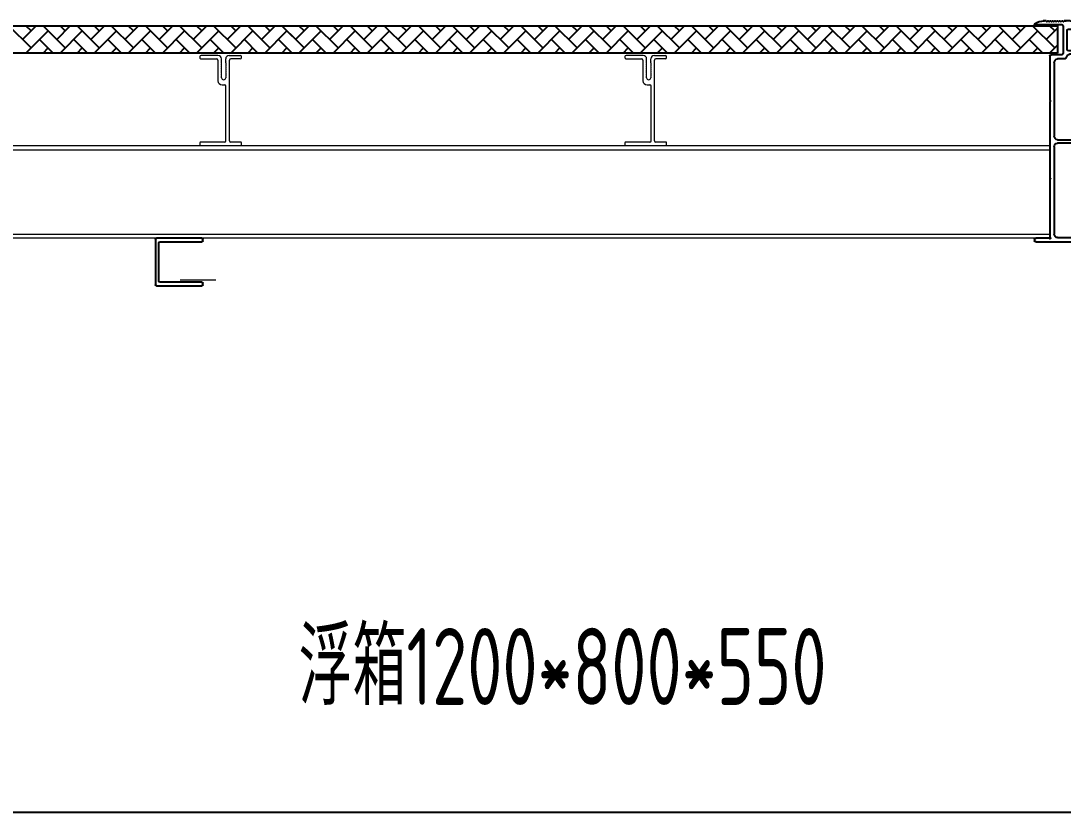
# Model space of a CAD drawing. Header units: millimetres. Extents: x -1714232 to -1367445, y 901519 to 1531173.
# Drawn here: x -1667901 to -1667023, y 920570 to 921236 of the extents above; entities that cross this region are included whole.
import ezdxf

# ---------------------------------------------------------------- set-up
doc = ezdxf.new("R2010")
doc.units = ezdxf.units.MM
doc.header["$LTSCALE"] = 1000
doc.layers.get('0').update_dxf_attribs({"linetype": 'CONTINUOUS'})
for name, color, linetype in [('_TCH_MASK', 7, 'CONTINUOUS'), ('PUB_DIM', 3, 'CONTINUOUS'), ('中实线', 1, 'CONTINUOUS'), ('图层5', 6, 'CONTINUOUS'), ('粗实线', 3, 'CONTINUOUS'), ('结构', 1, 'CONTINUOUS')]:
    doc.layers.add(name, color=color, linetype=linetype)
doc.styles.get("Standard").update_dxf_attribs({"font": 'tssdeng.shx', "width": 0.7, "bigfont": 'hztxt.shx'})

# ---------------------------------------------------------------- blocks, each defined once
blk = doc.blocks.new('A$C49B369EF')
at = {"color": 8}
for p, q in [((4.041640294133686, 203.0425471271446), (20.5074635368801, 203.0425471271446)), ((22.50746353686554, 123.9999363086099), (22.50746353686554, 190.9999363086099))]:
    blk.add_line(p, q, dxfattribs=at)
at = {"color": 3}
for p, q in [((17.00346353683562, 35.9999363086099), (2.007634242123459, 35.9999363086099)), ((19.00346353683562, 33.9999363086099), (19.00346353683562, 11.99993630849349)), ((22.00346353683562, 33.9999363086099), (22.00346353685018, 11.99993630849349)), ((57.00363423996896, 2.999936308478937), (31.00346353683562, 2.999936308464385)), ((58.00363423996896, 1.999936308478937), (58.00363423996896, 0.9999363084789366)), ((47.41870617600216, -6.36914919596e-05), (31.00346353683562, -6.36915065115e-05)), ((57.00363423996896, -6.36914919596e-05), (48.58439160093258, -6.36914919596e-05))]:
    blk.add_line(p, q, dxfattribs=at)
at = {"color": 8, "ltscale": 0.5}
blk.add_arc((20.5074635368801, 201.0425471271446), 2, 0, 90, dxfattribs=at)
at = {"color": 3}
for centre, radius, start, end in [((2.007634242123459, 37.9999363086099), 2, 180, 270), ((17.00346353683562, 33.9999363086099), 2, 0, 90), ((31.00346353683562, 11.99993630849349), 12, 180, 270), ((31.00346353683562, 11.99993630849349), 9, 180, 270), ((57.00363423996896, 1.999936308478937), 1, 0, 90), ((57.00363423996896, 0.9999363084789366), 1, 270, 0)]:
    blk.add_arc(centre, radius, start, end, dxfattribs=at)
at = {"color": 3, "ltscale": 0.5}
blk.add_arc((24.00346353683562, 33.9999363086099), 2, 90, 180, dxfattribs=at)
at = {"layer": '中实线', "color": 8, "linetype": 'ByBlock', "ltscale": 0.5}
for p, q in [((36.00763423996978, 217.9999363084935), (20.00763423996978, 217.9999363084935)), ((20.00763423996978, 217.9999363084935), (20.00763423996978, 217.9999363084935)), ((39.00763423995522, 199.0028401345044), (39.00763423996978, 214.9999363084935)), ((4.041640294133686, 203.0425471271446), (4.041640294133686, 203.0425471271446)), ((22.5074635368801, 199.0158468110603), (22.5074635368801, 201.0425471271446)), ((24.50538249817328, 197.0158478937374), (37.0055532012484, 197.0028412171814)), ((25.50746353686554, 193.9999363086099), (70.60865475439641, 193.9999363086099)), ((75.50763423996978, 189.9999363086099), (80.50763423996978, 189.9999363086099)), ((83.50763423996978, 186.9999363086099), (83.50763423996978, 124.9999363086099)), ((22.50746353686554, 107.4991862687893), (22.50746353686554, 116.9999363086099)), ((80.50763423996978, 121.9999363086099), (24.50746353686554, 121.9999363086099)), ((24.50746353686554, 118.9999363086099), (80.50763423996978, 118.9999363086099)), ((83.50763423996978, 115.9999363086099), (83.50763423996978, 42.4999363086099)), ((3.507634242123459, 75.9999363086099), (3.507634242123459, 101.4991862687893)), ((6.507634242123459, 104.4991862687893), (19.50746353686554, 104.4991862687893)), ((19.50346353685018, 72.9999363086099), (6.507634242123459, 72.9999363086099)), ((22.50346353685018, 42.4999363086099), (22.50346353685018, 69.9999363086099)), ((80.50763423996978, 39.4999363086099), (25.50346353685018, 39.4999363086099))]:
    blk.add_line(p, q, dxfattribs=at)
for centre, radius, start, end in [((19.95658489779453, 202.0544280034956), 15.94559002169862, 89.81656891671368, 176.4472087725914), ((36.00763423996978, 214.9999363084935), 3, 0, 90), ((24.5074635368801, 199.0158468110603), 2, 180, 269.9403826222067), ((25.50746353686554, 190.9999363086099), 3, 90, 180), ((37.00763423995522, 199.0028401345044), 2, 269.9403826222067, 0), ((70.60865475439641, 191.9999363086099), 2, 11.53695903260269, 90), ((75.50763423996978, 192.9999363086099), 3, 191.5369590326027, 270), ((80.50763423996978, 186.9999363086099), 3, 0, 90), ((24.50746353686554, 123.9999363086099), 2, 180, 270), ((80.50763423996978, 124.9999363086099), 3, 270, 0), ((24.50746353686554, 116.9999363086099), 2, 90, 180), ((80.50763423996978, 115.9999363086099), 3, 0, 90), ((19.50746353686554, 107.4991862687893), 3, 270, 0), ((6.507634242123459, 101.4991862687893), 3, 90, 180), ((6.507634242123459, 75.9999363086099), 3, 180, 270), ((19.50346353685018, 69.9999363086099), 3, 0, 90), ((25.50346353685018, 42.4999363086099), 3, 180, 270), ((80.50763423996978, 42.4999363086099), 3, 270, 0)]:
    blk.add_arc(centre, radius, start, end, dxfattribs=at)
at = {"layer": '粗实线', "linetype": 'ByBlock', "ltscale": 0.5}
for p, q in [((20.00763423996978, 221.9999363084935), (24.72987251426093, 221.9999363084935)), ((24.72987251426093, 221.9999363085371), (22.36352504217939, 221.9999363085517)), ((39.89555794575426, 221.9999363084935), (45.00763423996978, 221.9999363084935)), ((50.50763423996978, 219.4999363084935), (50.50763423996978, 215.1999363085197)), ((64.50763423996978, 215.1999363084906), (64.50763423996978, 219.4999363084789)), ((70.00763423996978, 221.9999363084789), (75.11971053418529, 221.9999363084935)), ((90.28539596567862, 221.9999363085371), (92.65174343776016, 221.9999363085517)), ((100.0076342399698, 219.4999363084935), (100.0076342399698, 219.1999363115174)), ((42.50763423996978, 213.9999363084935), (42.50763423996978, 197.9999363086099)), ((43.50763423996978, 214.9999363084935), (50.30763423989993, 214.9999363084935)), ((71.50763423996978, 214.9999363084935), (64.70763424003962, 214.9999363084935)), ((72.50763423996978, 197.9999363086099), (72.50763423996978, 213.9999363084935)), ((76.00763423996978, 217.9999363115203), (76.00763423996978, 194.4999363086099)), ((99.80763424001634, 218.9999363115203), (77.00763423996978, 218.9999363115203)), ((0.0076342399697751, 200.4110826123942), (0.0076342399697751, 201.9999363084935)), ((9.128622618911322, 199.1779884843709), (7.7915192800574, 191.8203840585629)), ((17.00746355828596, 199.999186269255), (10.11250765685691, 199.999186269255)), ((19.00746353686554, 155.0827790210897), (19.00746353686554, 197.9991862849274)), ((43.50763423996978, 196.9999363086099), (56.92479152750457, 196.9999363086099)), ((57.06621288374299, 196.9413576648512), (57.36621288378956, 196.6413576648483)), ((57.64905559626641, 196.6413576648483), (57.94905559619656, 196.9413576648512)), ((58.09047695243498, 196.9999363086099), (71.50763423996978, 196.9999363086099)), ((77.00763423996978, 193.4999363086099), (86.00763423996978, 193.4999363086099)), ((87.00763423996978, 192.4999363086099), (87.00763423996978, 155.0827790210897)), ((19.00746353686554, 110.9991862687893), (19.00746353686554, 153.9170935961447)), ((19.36604218062712, 154.6413576648483), (19.06604218063876, 154.9413576648512)), ((19.06604218063876, 154.0585149523831), (19.36604218062712, 154.3585149523715)), ((86.94905559625477, 154.9413576648512), (86.6490555962082, 154.6413576648483)), ((86.6490555962082, 154.3585149523715), (86.94905559625477, 154.0585149523686)), ((87.00763423996978, 153.9170935961447), (87.00763423996978, 153.9170935961447)), ((87.00763423996978, 153.9170935961447), (87.00763423996978, 89.83240400117938)), ((7.7915192800574, 117.1779884794814), (9.128622618911322, 109.8203840536735)), ((0.0076342421234585, 89.83240400117938), (0.0076342421234585, 108.5872899264359)), ((10.11250765685691, 108.9991862687893), (17.00746353686554, 108.9991862687893)), ((0.0076342421234585, 74.41036614053883), (0.0076342421234585, 88.66671857621986)), ((0.3662128858850338, 89.39098264493805), (0.0662128858966753, 89.69098264494096)), ((0.0662128858966753, 88.80813993245829), (0.3662128858850338, 89.1081399324612)), ((86.94905559625477, 89.69098264494096), (86.6490555962082, 89.39098264493805)), ((86.6490555962082, 89.1081399324612), (86.94905559625477, 88.80813993245829)), ((87.00763423996978, 88.66671857621986), (87.00763423996978, 39.4999363086099)), ((0.0076342421234585, 63.9999363086099), (0.0076342421234585, 74.41036614053883)), ((3.807634242111817, 61.4999363086099), (2.507634242123459, 61.4999363086099)), ((4.007634242123459, 68.4999363086099), (4.007634242123459, 61.69993630860699)), ((18.00346353685018, 69.4999363086099), (5.007634242123459, 69.4999363086099)), ((19.00346353683562, 55.08277902110422), (19.00346353685018, 68.4999363086099)), ((19.00346353685018, 40.4999363086099), (19.00346353683562, 53.91709359611559)), ((19.36204218061175, 54.64135766484833), (19.06204218062339, 54.94135766485124)), ((19.06204218062339, 54.05851495236857), (19.36204218061175, 54.35851495237148)), ((2.507634242123459, 47.4999363086099), (3.807634242111817, 47.4999363086099)), ((4.007634242123459, 47.29993630861281), (4.007634242123459, 40.4999363086099)), ((0.0076342421234585, 37.9999363086099), (0.0076342421234585, 41.9999363086099)), ((99.00763423996978, 35.9999363086099), (24.00346353683562, 35.9999363086099)), ((87.50763423996978, 38.9999363086099), (99.00763423996978, 38.9999363086099)), ((100.0076342399698, 37.9999363086099), (100.0076342399698, 36.9999363086099))]:
    blk.add_line(p, q, dxfattribs=at)
at = {"layer": '粗实线', "color": 3, "linetype": 'ByBlock', "ltscale": 0.5}
for p, q in [((5.007634242123459, 39.4999363086099), (18.00346353685018, 39.4999363086099)), ((47.86012753217074, 0.3585149522550637), (47.56012753224059, 0.0585149522521533)), ((48.44297024469415, 0.0585149522521533), (48.14297024464759, 0.3585149522550637))]:
    blk.add_line(p, q, dxfattribs=at)
at = {"layer": '粗实线', "linetype": 'ByBlock', "ltscale": 0.5}
for centre, radius, start, end in [((20.00763423996978, 201.9999363084935), 20, 90, 180), ((45.33075312049186, 215.410797845645), 6.597056274850115, 38.3046627747095, 92.80742766467675), ((69.68451535944769, 215.4107978456304), 6.597056274851218, 87.19257233532325, 141.6953372252905), ((92.07968883945432, 208.2449219467526), 13.76690475584647, 54.83942877317337, 92.38149055875793), ((43.50763423996978, 213.9999363084935), 1, 90, 180), ((50.30763423994358, 215.1999363085197), 0.2000000000261934, 269.9999999883273, 0.2741084998425944), ((64.70763423999597, 215.1999363085197), 0.2000000000261934, 180.0000000083376, 270.0000000125065), ((71.50763423996978, 213.9999363084935), 1, 0, 90), ((77.00763423996978, 217.9999363115203), 1, 90, 180), ((99.80763423998724, 219.1999363114883), 0.1999999999825377, 270.0000000083376, 8.3376333e-09), ((9.85202939499868, 200.3611448243173), 9.844521814241014, 179.7093574657172, 251.9861042656578), ((10.11250765685691, 198.9991862692405), 1.000000000014552, 90, 169.6999999991812), ((17.00746355253796, 197.999186284942), 1.999999984327587, 359.9999999991662, 89.99999983491486), ((43.50763423996978, 197.9999363086099), 1, 180, 270), ((56.92479152750457, 196.7999363086128), 0.1999999999970896, 45, 90), ((57.50763424002798, 196.7827790210868), 0.2000000000015772, 225, 315), ((58.09047695243498, 196.7999363086128), 0.2000000000015772, 90, 135), ((71.50763423996978, 197.9999363086099), 1, 270, 0), ((77.00763423996978, 194.4999363086099), 1, 180, 270), ((86.00763423996978, 192.4999363086099), 1, 0, 90), ((6.807634242111817, 191.9991862736933), 1.000000000014363, 270, 349.6999999991812), ((19.20746353687719, 155.0827790211042), 0.200000000011867, 180.0000000041688, 225.0000000029478), ((19.20746353687719, 153.9170935961301), 0.2000000000116415, 134.9999999970522, 179.9999999958312), ((19.22462082438869, 154.4999363086099), 0.2000000000015772, 315, 45), ((86.79047695244662, 154.4999363086099), 0.2000000000015772, 135, 225), ((86.80763423998724, 155.0827790210315), 0.1999999999825377, 315.0000000176868, 1.66752665e-08), ((86.80763424001634, 153.9170935961884), 0.1999999999604182, 359.9999999874935, 44.99999998820881), ((10.08124162832974, 108.5355075754051), 10.07374047627335, 110.0422112819825, 179.7054794852076), ((6.784276295962627, 116.9855779673962), 1.025456110312392, 10.8147438023774, 98.71800721859617), ((10.11250765685691, 109.9991862688039), 1.000000000014363, 190.3000000008188, 270), ((17.00746353686554, 110.9991862687893), 2, 270, 0), ((0.2076342421351001, 89.83240400119394), 0.200000000011867, 180.0000000041688, 225.0000000029478), ((0.2076342421351001, 88.66671857620531), 0.2000000000116415, 134.9999999970522, 179.9999999958312), ((0.224791529646609, 89.24956128869962), 0.2000000000015772, 315, 45), ((86.79047695244662, 89.24956128869962), 0.2000000000015772, 135, 225), ((86.80763423998724, 89.83240400112118), 0.1999999999825377, 315.0000000176868, 1.66752665e-08), ((86.80763423998724, 88.66671857627807), 0.1999999999809977, 359.9999999833248, 44.99999998231322), ((2.507634242123459, 63.9999363086099), 2.5, 180, 270), ((3.807634242126369, 61.69993630860699), 0.1999999999970896, 269.9999999958312, 0), ((5.007634242123459, 68.4999363086099), 1, 90, 180), ((18.00346353685018, 68.4999363086099), 1, 0, 90), ((19.20346353686182, 55.08277902110422), 0.200000000011867, 180.0000000041688, 225.0000000029478), ((19.20346353686182, 53.91709359611559), 0.2000000000116415, 134.9999999970522, 179.9999999958312), ((19.22062082437333, 54.4999363086099), 0.2000000000015772, 315, 45), ((6.596772704971954, 42.32305518913199), 6.597056274850115, 128.3046627747095, 182.8074276646767), ((3.807634242126369, 47.29993630861281), 0.1999999999970896, 0, 90.00000000416884), ((5.007634242123459, 40.4999363086099), 1, 180, 270), ((18.00346353685018, 40.4999363086099), 1, 270, 0), ((87.00763423996978, 38.9999363086099), 0.5, 90, 0), ((99.00763423996978, 37.9999363086099), 1, 0, 90), ((99.00763423996978, 36.9999363086099), 1, 270, 0)]:
    blk.add_arc(centre, radius, start, end, dxfattribs=at)
at = {"layer": '粗实线', "color": 3, "linetype": 'ByBlock', "ltscale": 0.5}
for centre, radius, start, end in [((47.41870617600216, 0.1999363084905781), 0.2000000000015772, 270, 315), ((48.00154888840916, 0.2170935960166389), 0.2000000000015772, 45, 135), ((48.58439160093258, 0.1999363084905781), 0.1999999999970896, 225, 270)]:
    blk.add_arc(centre, radius, start, end, dxfattribs=at)
at = {"layer": '结构', "color": 3, "linetype": 'ByBlock', "ltscale": 0.5}
for p, q in [((24.8712938670069, 221.9413576683146), (25.17129387380555, 221.4783576759655)), ((25.45413658302277, 221.4783576759655), (25.75413659401238, 221.9413576692459)), ((25.89555794605985, 221.9999363085371), (26.7298725140281, 221.9999363085371)), ((26.8712938670069, 221.9413576683146), (27.17129387380555, 221.4783576759655)), ((27.45413658302277, 221.4783576759655), (27.75413659401238, 221.9413576692459)), ((27.89555794605985, 221.9999363085371), (28.7298725140281, 221.9999363085371)), ((28.8712938670069, 221.9413576683146), (29.17129387380555, 221.4783576759655)), ((29.45413658302277, 221.4783576759655), (29.75413659401238, 221.9413576692459)), ((29.89555794605985, 221.9999363085371), (30.7298725140281, 221.9999363085371)), ((30.8712938670069, 221.9413576683146), (31.17129387380555, 221.4783576759655)), ((31.45413658302277, 221.4783576759655), (31.75413659401238, 221.9413576692459)), ((31.89555794605985, 221.9999363085371), (32.7298725140281, 221.9999363085371)), ((32.8712938670069, 221.9413576683146), (33.17129387380555, 221.4783576759655)), ((33.45413658302277, 221.4783576759655), (33.75413659401238, 221.9413576692459)), ((33.89555794605985, 221.9999363085371), (34.7298725140281, 221.9999363085371)), ((34.8712938670069, 221.9413576683146), (35.17129387380555, 221.4783576759655)), ((35.45413658302277, 221.4783576759655), (35.75413659401238, 221.9413576692459)), ((35.89555794605985, 221.9999363085371), (36.7298725140281, 221.9999363085371)), ((36.8712938670069, 221.9413576683146), (37.17129387380555, 221.4783576759655)), ((37.45413658302277, 221.4783576759655), (37.75413659401238, 221.9413576692459)), ((37.89555794605985, 221.9999363085371), (38.7298725140281, 221.9999363085371)), ((38.8712938670069, 221.9413576683146), (39.17129387380555, 221.4783576759655)), ((39.45413658302277, 221.4783576759655), (39.75413659401238, 221.9413576692459)), ((39.89555794605985, 221.9999363085371), (41.7201707335189, 221.9999363085371)), ((75.1197105338797, 221.9999363085371), (73.29509774642065, 221.9999363085371)), ((75.56113189691678, 221.4783576759655), (75.26113188592717, 221.9413576692459)), ((76.14397461293265, 221.9413576683146), (75.843974606134, 221.4783576759655)), ((77.1197105338797, 221.9999363085371), (76.28539596591145, 221.9999363085371)), ((77.56113189691678, 221.4783576759655), (77.26113188592717, 221.9413576692459)), ((78.14397461293265, 221.9413576683146), (77.843974606134, 221.4783576759655)), ((79.1197105338797, 221.9999363085371), (78.28539596591145, 221.9999363085371)), ((79.56113189691678, 221.4783576759655), (79.26113188592717, 221.9413576692459)), ((80.14397461293265, 221.9413576683146), (79.843974606134, 221.4783576759655)), ((81.1197105338797, 221.9999363085371), (80.28539596591145, 221.9999363085371)), ((81.56113189691678, 221.4783576759655), (81.26113188592717, 221.9413576692459)), ((82.14397461293265, 221.9413576683146), (81.843974606134, 221.4783576759655)), ((83.1197105338797, 221.9999363085371), (82.28539596591145, 221.9999363085371)), ((83.56113189691678, 221.4783576759655), (83.26113188592717, 221.9413576692459)), ((84.14397461293265, 221.9413576683146), (83.843974606134, 221.4783576759655)), ((85.1197105338797, 221.9999363085371), (84.28539596591145, 221.9999363085371)), ((85.56113189691678, 221.4783576759655), (85.26113188592717, 221.9413576692459)), ((86.14397461293265, 221.9413576683146), (85.843974606134, 221.4783576759655)), ((87.1197105338797, 221.9999363085371), (86.28539596591145, 221.9999363085371)), ((87.56113189691678, 221.4783576759655), (87.26113188592717, 221.9413576692459)), ((88.14397461293265, 221.9413576683146), (87.843974606134, 221.4783576759655)), ((89.1197105338797, 221.9999363085371), (88.28539596591145, 221.9999363085371)), ((89.56113189691678, 221.4783576759655), (89.26113188592717, 221.9413576692459)), ((90.14397461293265, 221.9413576683146), (89.843974606134, 221.4783576759655))]:
    blk.add_line(p, q, dxfattribs=at)
for centre, radius, start, end in [((24.72987251426093, 221.7999363084236), 0.2000000001135049, 45.00000144736908, 90.00000006670106), ((25.31271522841416, 221.6197790309961), 0.1999999979950745, 225.0000000848966, 314.9999999151034), ((25.89555794575426, 221.7999363086128), 0.199999999929549, 89.99999991328863, 134.9999981988951), ((26.72987251426093, 221.7999363084236), 0.2000000001135049, 45.00000144736908, 90.00000006670106), ((27.31271522841416, 221.6197790309961), 0.1999999979950745, 225.0000000848966, 314.9999999151034), ((27.89555794575426, 221.7999363086128), 0.199999999929549, 89.99999991328863, 134.9999981988951), ((28.72987251426093, 221.7999363084236), 0.2000000001135049, 45.00000144736908, 90.00000006670106), ((29.31271522841416, 221.6197790309961), 0.1999999979950745, 225.0000000848966, 314.9999999151034), ((29.89555794575426, 221.7999363086128), 0.199999999929549, 89.99999991328863, 134.9999981988951), ((30.72987251426093, 221.7999363084236), 0.2000000001135049, 45.00000144736908, 90.00000006670106), ((31.31271522841416, 221.6197790309961), 0.1999999979950745, 225.0000000848966, 314.9999999151034), ((31.89555794575426, 221.7999363086128), 0.199999999929549, 89.99999991328863, 134.9999981988951), ((32.72987251426093, 221.7999363084236), 0.2000000001135049, 45.00000144736908, 90.00000006670106), ((33.31271522841416, 221.6197790309961), 0.1999999979950745, 225.0000000848966, 314.9999999151034), ((33.89555794575426, 221.7999363086128), 0.199999999929549, 89.99999991328863, 134.9999981988951), ((34.72987251426093, 221.7999363084236), 0.2000000001135049, 45.00000144736908, 90.00000006670106), ((35.31271522841416, 221.6197790309961), 0.1999999979950745, 225.0000000848966, 314.9999999151034), ((35.89555794575426, 221.7999363086128), 0.199999999929549, 89.99999991328863, 134.9999981988951), ((36.72987251426093, 221.7999363084236), 0.2000000001135049, 45.00000144736908, 90.00000006670106), ((37.31271522841416, 221.6197790309961), 0.1999999979950745, 225.0000000848966, 314.9999999151034), ((37.89555794575426, 221.7999363086128), 0.199999999929549, 89.99999991328863, 134.9999981988951), ((38.72987251426093, 221.7999363084236), 0.2000000001135049, 45.00000144736908, 90.00000006670106), ((39.31271522841416, 221.6197790309961), 0.1999999979950745, 225.0000000848966, 314.9999999151034), ((39.89555794575426, 221.7999363086128), 0.199999999929549, 89.99999991328863, 134.9999981988951), ((75.11971053418529, 221.7999363086128), 0.199999999929549, 45.00000180110489, 90.00000008754515), ((75.70255325152539, 221.6197790309961), 0.1999999979950745, 225.0000000854862, 314.9999999145139), ((76.28539596567862, 221.7999363084236), 0.2000000001135049, 89.99999993329894, 134.9999985526309), ((77.11971053418529, 221.7999363086128), 0.199999999929549, 45.00000180110489, 90.00000008754515), ((77.70255325152539, 221.6197790309961), 0.1999999979950745, 225.0000000854862, 314.9999999145139), ((78.28539596567862, 221.7999363084236), 0.2000000001135049, 89.99999993329894, 134.9999985526309), ((79.11971053418529, 221.7999363086128), 0.199999999929549, 45.00000180110489, 90.00000008754515), ((79.70255325152539, 221.6197790309961), 0.1999999979950745, 225.0000000854862, 314.9999999145139), ((80.28539596567862, 221.7999363084236), 0.2000000001135049, 89.99999993329894, 134.9999985526309), ((81.11971053418529, 221.7999363086128), 0.199999999929549, 45.00000180110489, 90.00000008754515), ((81.70255325152539, 221.6197790309961), 0.1999999979950745, 225.0000000854862, 314.9999999145139), ((82.28539596567862, 221.7999363084236), 0.2000000001135049, 89.99999993329894, 134.9999985526309), ((83.11971053418529, 221.7999363086128), 0.199999999929549, 45.00000180110489, 90.00000008754515), ((83.70255325152539, 221.6197790309961), 0.1999999979950745, 225.0000000854862, 314.9999999145139), ((84.28539596567862, 221.7999363084236), 0.2000000001135049, 89.99999993329894, 134.9999985526309), ((85.11971053418529, 221.7999363086128), 0.199999999929549, 45.00000180110489, 90.00000008754515), ((85.70255325152539, 221.6197790309961), 0.1999999979950745, 225.0000000854862, 314.9999999145139), ((86.28539596567862, 221.7999363084236), 0.2000000001135049, 89.99999993329894, 134.9999985526309), ((87.11971053418529, 221.7999363086128), 0.199999999929549, 45.00000180110489, 90.00000008754515), ((87.70255325152539, 221.6197790309961), 0.1999999979950745, 225.0000000854862, 314.9999999145139), ((88.28539596567862, 221.7999363084236), 0.2000000001135049, 89.99999993329894, 134.9999985526309), ((89.11971053418529, 221.7999363086128), 0.199999999929549, 45.00000180110489, 90.00000008754515), ((89.70255325152539, 221.6197790309961), 0.1999999979950745, 225.0000000854862, 314.9999999145139), ((90.28539596567862, 221.7999363084236), 0.2000000001135049, 89.99999993329894, 134.9999985526309)]:
    blk.add_arc(centre, radius, start, end, dxfattribs=at)
blk = doc.blocks.new('A$C4B927DFE')
at = {"color": 0, "lineweight": 5}
for p, q in [((-53.8663289884571, 64.44367115624482), (-53.8663289884571, 65.89375880971782)), ((-40.61632898985408, 66.89367115456844), (-40.61632898985408, 67.89367115549976)), ((-56.94495886238292, 44.06524403073126), (-54.61632898938842, 44.06524403073126))]:
    blk.add_line(p, q, dxfattribs=at)
at = {"color": 0, "lineweight": 0, "ltscale": 0.5}
blk.add_arc((-56.60941695002839, 48.12204441621725), 4.07065323290344, 190.1527575229837, 265.2717727548824, dxfattribs=at)
at = {"layer": '结构', "color": 0, "linetype": 'ByBlock', "lineweight": 0, "ltscale": 0.5}
for p, q in [((-75.61632898892277, 67.89367115549976), (-75.61632898892277, 66.89367115456844)), ((-60.36632898892276, 68.89367115456844), (-74.61632898892275, 68.89367115549976)), ((-74.61632898892275, 65.89367115549976), (-61.61632898938842, 65.89367115549976)), ((-60.61632898938842, 64.89367115549976), (-60.61632898938842, 47.40449744768556)), ((-57.76632899022661, 64.19367115624482), (-57.36632899031974, 64.44367115624482)), ((-57.36632899031974, 63.94367115624482), (-57.76632899022661, 64.19367115624482)), ((-57.76632898929529, 62.39367115549975), (-57.36632899031974, 62.64367115456843)), ((-57.36632899031974, 62.14367115549975), (-57.76632898929529, 62.39367115549975)), ((-57.36632899031974, 64.44367115624482), (-57.36632899031974, 65.89375880971782)), ((-57.36632899031974, 62.64367115456843), (-57.36632899031974, 63.94367115624482)), ((-57.36632898938842, 60.8436711547547), (-57.36632899031974, 62.14367115549975)), ((-53.46632898855022, 64.19367115624482), (-53.8663289884571, 64.44367115624482)), ((-53.8663289884571, 63.94367115624482), (-53.46632898855022, 64.19367115624482)), ((-53.8663289884571, 62.64367115456843), (-53.8663289884571, 63.94367115624482)), ((-53.46632898948155, 62.39367115549975), (-53.8663289884571, 62.64367115456843)), ((-53.8663289884571, 62.14367115549975), (-53.46632898948155, 62.39367115549975)), ((-53.86632898938842, 62.24367115512723), (-53.86632898938842, 61.94367115531349)), ((-53.86632898938842, 61.94367115531349), (-53.46632898948155, 61.6936711553135)), ((-53.46632898948155, 61.6936711553135), (-53.86632898938842, 61.44367115531349)), ((-50.86632898985408, 68.89367115456844), (-41.61632898985408, 68.89367115549976)), ((-50.61632898938842, -3.106328844500239), (-50.61632898938842, 64.89367115549976)), ((-41.61632898985408, 65.89367115549976), (-49.61632898938842, 65.89367115549976)), ((-57.76632898929529, 60.5936711547547), (-57.36632898938842, 60.8436711547547)), ((-57.36632898938842, 60.3436711547547), (-57.76632898929529, 60.5936711547547)), ((-57.76632898929529, 58.79367115494097), (-57.36632898938842, 59.04367115494096)), ((-57.36632898938842, 58.54367115494096), (-57.76632898929529, 58.79367115494097)), ((-57.76632898929529, 56.99367115512723), (-57.36632898938842, 57.24367115512723)), ((-57.36632898938842, 56.74367115512723), (-57.76632898929529, 56.99367115512723)), ((-57.76632898929529, 55.19367115531349), (-57.36632898938842, 55.4436711553135)), ((-57.36632898938842, 54.9436711553135), (-57.76632898929529, 55.19367115531349)), ((-57.76632898929529, 53.39367115549975), (-57.36632898938842, 53.64367115549975)), ((-57.36632898938842, 53.14367115549975), (-57.76632898929529, 53.39367115549975)), ((-57.36632898938842, 59.04367115494096), (-57.36632898938842, 60.3436711547547)), ((-57.36632898938842, 57.24367115512723), (-57.36632898938842, 58.54367115494096)), ((-57.36632898938842, 55.4436711553135), (-57.36632898938842, 56.74367115512723)), ((-57.36632898938842, 53.64367115549975), (-57.36632898938842, 54.9436711553135)), ((-57.36632898938842, 51.84367115568602), (-57.36632898938842, 53.14367115549975)), ((-57.36632898938842, 53.14367115549975), (-57.36632898938842, 53.14367115549975)), ((-53.86632898938842, 61.44367115531349), (-53.86632898938842, 60.14367115549975)), ((-53.86632898938842, 60.14367115549975), (-53.46632898948155, 59.89367115549975)), ((-53.46632898948155, 59.89367115549975), (-53.86632898938842, 59.64367115549975)), ((-53.86632898938842, 59.64367115549975), (-53.86632898938842, 58.3436711547547)), ((-53.86632898938842, 58.3436711547547), (-53.46722109732218, 58.09422872267896)), ((-53.46722109732218, 58.09422872267896), (-53.86632898938842, 57.8436711547547)), ((-53.86632898938842, 57.8436711547547), (-53.86632898938842, 56.54367115494096)), ((-53.86632898938842, 56.54367115494096), (-53.46632898948155, 56.29367115494097)), ((-53.46632898948155, 56.29367115494097), (-53.86632898938842, 56.04367115494096)), ((-53.86632898938842, 56.04367115494096), (-53.86632898938842, 54.74367115512723)), ((-53.86632898938842, 54.74367115512723), (-53.46632898948155, 54.49367115512723)), ((-53.46632898948155, 54.49367115512723), (-53.86632898938842, 54.24367115512723)), ((-53.86632898938842, 54.24367115512723), (-53.86632898938842, 52.9436711553135)), ((-53.86632898938842, 52.9436711553135), (-53.46632898948155, 52.69367115531349)), ((-53.46632898948155, 52.69367115531349), (-53.86632898938842, 52.4436711553135)), ((-57.76632898929529, 51.59367115568603), (-57.36632898938842, 51.84367115568602)), ((-57.36632898938842, 51.34367115568602), (-57.76632898929529, 51.59367115568603)), ((-57.36632898938842, 50.09367115568602), (-57.36632898938842, 51.34367115568602)), ((-53.86632898938842, 52.4436711553135), (-53.86632898938842, 51.14367115549975)), ((-53.86632898938842, 51.14367115549975), (-53.46632898948155, 50.89367115549975)), ((-53.46632898948155, 50.89367115549975), (-53.86632898938842, 50.64367115549975)), ((-53.86632898938842, 50.64367115549975), (-53.86632898938842, 50.09367115568602)), ((-53.61632898938842, -3.106328844500239), (-53.61632898938842, 43.06524403073126)), ((-75.61632898892277, -4.606328844500238), (-75.61632898892277, -6.606328844500237)), ((-54.61632898938842, -4.106328844500239), (-75.11632898892277, -4.106328844500239)), ((-75.11632898892277, -7.106328844500237), (-41.11632898938842, -7.106328844500237)), ((-41.11632898938842, -4.106328844500239), (-49.61632898938842, -4.106328844485688)), ((-40.61632898938841, -6.606328844500237), (-40.61632898938841, -4.606328844500238))]:
    blk.add_line(p, q, dxfattribs=at)
for centre, radius, start, end in [((-74.61632898892275, 67.89367115549976), 1, 90, 180), ((-74.61632898938842, 66.8936711550341), 0.9999999995343388, 180.0000000266804, 270.0000000266804), ((-61.61632898938842, 64.89367115549976), 1, 0, 90), ((-60.3662413363345, 65.89375880974693), 2.999912346087512, 359.9999999991662, 90.00167409003798), ((-50.86641664232592, 65.89375880974693), 2.999912346087512, 89.99832591663213, 180.0000000008337), ((-49.61632898938842, 64.89367115549976), 1, 90, 180), ((-41.61632898985408, 67.89367115549976), 1, 0, 90), ((-41.61632898938842, 66.8936711550341), 0.9999999995343388, 269.9999999733196, 359.9999999733196), ((-55.61632898938842, 50.09367115568602), 1.75, 180, 0), ((-54.61632898938842, 43.06524403073126), 1, 0, 90), ((-75.11632898892277, -4.606328844500238), 0.5, 90, 180), ((-75.11632898892277, -6.606328844500237), 0.5, 180, 270), ((-54.61632898938842, -3.106328844500239), 1, 270, 0), ((-49.61632898938842, -3.106328844500239), 1, 180, 270), ((-41.11632898938842, -4.606328844514791), 0.500000000014552, 1.6675267e-09, 89.99999999332991), ((-41.11632898938842, -6.606328844514791), 0.4999999999854481, 269.9999999933299, 1.6675267e-09)]:
    blk.add_arc(centre, radius, start, end, dxfattribs=at)
blk = doc.blocks.new('555')
at = {"color": 31}
for p, q in [((447973.9255514813, -94562.68440450904), (450812.5689948395, -94562.68440450905)), ((449948.260255243, -94581.36861434577), (449929.5760454062, -94562.68440450901)), ((449941.0760552431, -94574.18440455213), (449952.5760552862, -94562.68440450908)), ((449948.260255243, -94567.00020455211), (449943.9444551999, -94562.68440450905)), ((449976.9970748304, -94581.36861434582), (449958.3128649936, -94562.68440450898)), ((449969.8128748306, -94574.1844045521), (449981.3128748736, -94562.684404509)), ((449976.9970748304, -94567.0002045521), (449972.6812747873, -94562.68440450901)), ((450005.7338944179, -94581.36861434585), (449987.0496845811, -94562.68440450905)), ((449998.5496944179, -94574.1844045521), (450010.049694461, -94562.68440450904)), ((450005.7338944179, -94567.00020455213), (450001.4180943748, -94562.68440450905)), ((450034.4707140053, -94581.36861434586), (450015.7865041685, -94562.68440450904)), ((450027.2865140053, -94574.1844045521), (450038.7865140484, -94562.68440450904)), ((450034.4707140053, -94567.00020455214), (450030.1549139621, -94562.684404509)), ((450063.2075335926, -94581.3686143458), (450044.5233237558, -94562.684404509)), ((450056.0233335927, -94574.18440455211), (450067.5233336358, -94562.68440450905)), ((450063.2075335928, -94567.00020455218), (450058.8917335497, -94562.68440450905)), ((450091.9443531801, -94581.36861434585), (450073.2601433433, -94562.68440450904)), ((450084.7601531802, -94574.18440455213), (450096.2601532233, -94562.68440450905)), ((450091.9443531802, -94567.00020455213), (450087.6285531371, -94562.68440450904)), ((450120.6811727676, -94581.36861434582), (450101.9969629308, -94562.68440450898)), ((450113.4969727676, -94574.18440455213), (450124.9969728107, -94562.68440450904)), ((450120.6811727676, -94567.00020455211), (450116.3653727245, -94562.68440450908)), ((450149.417992355, -94581.36861434577), (450130.7337825182, -94562.68440450907)), ((450142.2337923551, -94574.18440455214), (450153.7337923981, -94562.68440450908)), ((450149.417992355, -94567.00020455208), (450145.102192312, -94562.68440450901)), ((450172.5008332363, -94575.71463563966), (450159.4706021057, -94562.68440450904)), ((450178.1548119425, -94581.36861434588), (450159.4706021057, -94562.68440450904)), ((450170.9706119426, -94574.18440455208), (450182.4706119856, -94562.68440450904)), ((450178.1548119425, -94567.00020455213), (450173.8390118994, -94562.68440450905)), ((450206.8916315299, -94581.36861434582), (450188.2074216931, -94562.684404509)), ((450199.70743153, -94574.18440455214), (450211.2074315731, -94562.68440450905)), ((450206.8916315299, -94567.00020455211), (450202.5758314868, -94562.684404509)), ((450235.6284511173, -94581.36861434577), (450216.9442412805, -94562.68440450897)), ((450228.4442511174, -94574.18440455211), (450239.9442511605, -94562.68440450901)), ((450235.6284511174, -94567.00020455208), (450231.3126510743, -94562.68440450898)), ((450264.3652707048, -94581.36861434579), (450245.6810608681, -94562.68440450907)), ((450257.1810707048, -94574.18440455213), (450268.6810707479, -94562.68440450905)), ((450264.3652707047, -94567.00020455208), (450260.0494706617, -94562.68440450904)), ((450293.1020902921, -94581.36861434576), (450274.4178804554, -94562.68440450905)), ((450285.9178902922, -94574.18440455213), (450297.4178903353, -94562.68440450908)), ((450293.1020902922, -94567.0002045521), (450288.7862902491, -94562.68440450901)), ((450321.8389098796, -94581.36861434576), (450303.1547000428, -94562.68440450901)), ((450314.6547098797, -94574.18440455213), (450326.1547099227, -94562.68440450908)), ((450321.8389098796, -94567.00020455208), (450317.5231098366, -94562.68440450905)), ((450350.575729467, -94581.36861434575), (450331.8915196302, -94562.68440450897)), ((450343.3915294671, -94574.18440455213), (450354.8915295101, -94562.68440450908)), ((450350.575729467, -94567.00020455207), (450346.259929424, -94562.68440450901)), ((450379.3125490544, -94581.36861434582), (450360.6283392177, -94562.68440450905)), ((450372.1283490545, -94574.1844045521), (450383.6283490976, -94562.68440450901)), ((450379.3125490544, -94567.00020455207), (450374.9967490114, -94562.68440450905)), ((450408.0493686419, -94581.3686143458), (450389.365158805, -94562.68440450901)), ((450400.865168642, -94574.18440455213), (450412.365168685, -94562.68440450905)), ((450408.0493686419, -94567.00020455213), (450403.7335685988, -94562.68440450901)), ((450436.7861882293, -94581.36861434579), (450418.1019783925, -94562.684404509)), ((450429.6019882294, -94574.18440455214), (450441.1019882725, -94562.68440450905)), ((450436.7861882293, -94567.00020455211), (450432.4703881862, -94562.684404509)), ((450465.5230078167, -94581.36861434582), (450446.8387979799, -94562.684404509)), ((450458.3388078168, -94574.18440455214), (450469.8388078599, -94562.68440450904)), ((450465.5230078167, -94567.0002045521), (450461.2072077736, -94562.68440450895)), ((450494.2598274041, -94581.36861434576), (450475.5756175673, -94562.68440450895)), ((450487.0756274042, -94574.18440455211), (450498.5756274473, -94562.68440450901)), ((450494.2598274041, -94567.00020455213), (450489.944027361, -94562.68440450904)), ((450522.9966469915, -94581.36861434582), (450504.3124371547, -94562.68440450903)), ((450515.8124469916, -94574.18440455213), (450527.3124470347, -94562.68440450905)), ((450522.9966469915, -94567.00020455211), (450518.6808469485, -94562.68440450907)), ((450551.7334665789, -94581.36861434582), (450533.0492567422, -94562.68440450907)), ((450544.549266579, -94574.18440455213), (450556.0492666221, -94562.68440450908)), ((450551.7334665789, -94567.00020455208), (450547.4176665359, -94562.68440450901)), ((450580.4702861664, -94581.36861434583), (450561.7860763296, -94562.68440450905)), ((450573.2860861665, -94574.18440455214), (450584.7860862095, -94562.68440450908)), ((450580.4702861664, -94567.00020455211), (450576.1544861232, -94562.68440450901)), ((450609.2071057538, -94581.36861434577), (450590.522895917, -94562.68440450901)), ((450602.0229057539, -94574.18440455213), (450613.5229057969, -94562.68440450908)), ((450609.2071057538, -94567.00020455211), (450604.8913057107, -94562.68440450905)), ((450637.9439253412, -94581.36861434582), (450619.2597155044, -94562.68440450898)), ((450630.7597253413, -94574.1844045521), (450642.2597253844, -94562.684404509)), ((450637.9439253412, -94567.0002045521), (450633.6281252981, -94562.68440450901)), ((450666.6807449287, -94581.36861434585), (450647.9965350919, -94562.68440450905)), ((450659.4965449287, -94574.1844045521), (450670.9965449718, -94562.68440450904)), ((450666.6807449287, -94567.00020455213), (450662.3649448856, -94562.68440450905)), ((450695.4175645161, -94581.36861434586), (450676.7333546793, -94562.68440450904)), ((450688.2333645161, -94574.1844045521), (450699.7333645592, -94562.68440450904)), ((450695.4175645161, -94567.00020455214), (450691.1017644729, -94562.684404509)), ((450724.1543841034, -94581.3686143458), (450705.4701742666, -94562.684404509)), ((450716.9701841035, -94574.18440455211), (450728.4701841466, -94562.68440450905)), ((450724.1543841035, -94567.00020455218), (450719.8385840604, -94562.68440450905)), ((450752.8912036909, -94581.36861434585), (450734.2069938541, -94562.68440450904)), ((450745.707003691, -94574.18440455213), (450757.2070037341, -94562.68440450905)), ((450752.891203691, -94567.00020455213), (450748.5754036479, -94562.68440450904)), ((450781.6280232784, -94581.36861434582), (450762.9438134416, -94562.68440450898)), ((450774.4438232784, -94574.18440455213), (450785.9438233215, -94562.68440450904)), ((450781.6280232784, -94567.00020455211), (450777.3122232353, -94562.68440450908)), ((450810.3648428657, -94581.36861434577), (450791.680633029, -94562.68440450907)), ((450803.1806428658, -94574.18440455214), (450812.5689948394, -94564.79605257859)), ((450810.3648428658, -94567.00020455208), (450806.0490428227, -94562.68440450901)), ((450812.5689948394, -94562.68440450905), (450812.5689948394, -94585.68440459404)), ((449943.9444649949, -94585.68440459405), (449962.6286699336, -94567.00019965527)), ((449966.9444552849, -94585.68440459402), (449955.4444601398, -94574.18440944896)), ((449972.6812845823, -94585.68440459405), (449991.3654895211, -94567.00019965529)), ((449995.6812748723, -94585.68440459402), (449984.1812797273, -94574.18440944895)), ((450001.4181041697, -94585.68440459404), (450020.1023091085, -94567.00019965526)), ((450024.4180944597, -94585.68440459402), (450012.9180993147, -94574.18440944898)), ((450030.1549237571, -94585.68440459404), (450048.839128696, -94567.00019965523)), ((450053.1549140472, -94585.68440459401), (450041.6549189021, -94574.184409449)), ((450058.8917433445, -94585.68440459404), (450077.5759482834, -94567.00019965522)), ((450081.8917336346, -94585.68440459401), (450070.3917384896, -94574.18440944904)), ((450087.628562932, -94585.68440459404), (450106.3127678708, -94567.00019965527)), ((450110.628553222, -94585.68440459401), (450099.128558077, -94574.18440944898)), ((450116.3653825194, -94585.68440459404), (450135.0495874582, -94567.00019965529)), ((450139.3653728095, -94585.68440459404), (450127.8653776644, -94574.18440944896)), ((450145.1022021068, -94585.68440459405), (450163.7864070456, -94567.00019965526)), ((450168.1021923969, -94585.68440459402), (450156.6021972519, -94574.18440944894)), ((450168.1021923969, -94585.68440459401), (450156.6021972519, -94574.18440944894)), ((450170.9706119425, -94574.18440455213), (450172.5008332362, -94572.65418325842)), ((450173.8390216943, -94585.68440459404), (450192.5232266331, -94567.00019965526)), ((450196.8390119844, -94585.68440459401), (450185.3390168393, -94574.18440944898)), ((450202.5758412818, -94585.68440459404), (450221.2600462206, -94567.00019965527)), ((450225.5758315718, -94585.68440459401), (450214.0758364268, -94574.18440944896)), ((450231.3126608692, -94585.68440459404), (450249.996865808, -94567.00019965526)), ((450254.3126511593, -94585.68440459404), (450242.8126560142, -94574.18440944894)), ((450260.0494804566, -94585.68440459405), (450278.7336853954, -94567.00019965529)), ((450283.0494707467, -94585.68440459404), (450271.5494756016, -94574.18440944894)), ((450288.786300044, -94585.68440459405), (450307.4705049829, -94567.00019965525)), ((450311.7862903341, -94585.68440459402), (450300.2862951891, -94574.18440944895)), ((450317.5231196315, -94585.68440459405), (450336.2073245702, -94567.00019965526)), ((450340.5231099215, -94585.68440459402), (450329.0231147765, -94574.18440944894)), ((450346.2599392189, -94585.68440459405), (450364.9441441576, -94567.00019965527)), ((450369.259929509, -94585.68440459402), (450357.7599343639, -94574.18440944892)), ((450374.9967588063, -94585.68440459405), (450393.680963745, -94567.00019965529)), ((450397.9967490964, -94585.68440459402), (450386.4967539512, -94574.18440944892)), ((450403.7335783938, -94585.68440459404), (450422.4177833325, -94567.00019965526)), ((450426.7335686838, -94585.68440459401), (450415.2335735388, -94574.18440944898)), ((450432.4703979812, -94585.68440459404), (450451.1546029199, -94567.00019965526)), ((450455.4703882712, -94585.68440459401), (450443.9703931262, -94574.18440944896)), ((450461.2072175686, -94585.68440459404), (450479.8914225074, -94567.00019965526)), ((450484.2072078586, -94585.68440459401), (450472.7072127135, -94574.18440944895)), ((450489.944037156, -94585.68440459404), (450508.6282420948, -94567.00019965526)), ((450512.944027446, -94585.68440459404), (450501.444032301, -94574.18440944898)), ((450518.6808567434, -94585.68440459404), (450537.3650616822, -94567.00019965527)), ((450541.6808470335, -94585.68440459404), (450530.1808518884, -94574.18440944896)), ((450547.4176763308, -94585.68440459405), (450566.1018812697, -94567.00019965526)), ((450570.4176666209, -94585.68440459402), (450558.9176714758, -94574.18440944894)), ((450576.1544959183, -94585.68440459405), (450594.838700857, -94567.00019965527)), ((450599.1544862083, -94585.68440459402), (450587.6544910632, -94574.18440944896)), ((450604.8913155057, -94585.68440459405), (450623.5755204444, -94567.00019965527)), ((450627.8913057957, -94585.68440459402), (450616.3913106506, -94574.18440944896)), ((450633.6281350931, -94585.68440459405), (450652.3123400318, -94567.00019965529)), ((450656.6281253831, -94585.68440459402), (450645.128130238, -94574.18440944895)), ((450662.3649546805, -94585.68440459404), (450681.0491596193, -94567.00019965526)), ((450685.3649449705, -94585.68440459402), (450673.8649498255, -94574.18440944898)), ((450691.1017742679, -94585.68440459404), (450709.7859792067, -94567.00019965523)), ((450714.1017645579, -94585.68440459401), (450702.6017694129, -94574.184409449)), ((450719.8385938553, -94585.68440459404), (450738.5227987941, -94567.00019965522)), ((450742.8385841454, -94585.68440459401), (450731.3385890004, -94574.18440944904)), ((450748.5754134428, -94585.68440459404), (450767.2596183816, -94567.00019965527)), ((450771.5754037328, -94585.68440459401), (450760.0754085878, -94574.18440944898)), ((450777.3122330302, -94585.68440459404), (450795.996437969, -94567.00019965529)), ((450800.3122233203, -94585.68440459404), (450788.8122281752, -94574.18440944896)), ((449958.3128747886, -94585.68440459405), (449962.6286699337, -94581.36860944895)), ((449987.049694376, -94585.68440459402), (449991.3654895211, -94581.36860944895)), ((450015.7865139634, -94585.68440459404), (450020.1023091085, -94581.36860944895)), ((450044.5233335508, -94585.68440459404), (450048.8391286959, -94581.36860944897)), ((450073.2601531383, -94585.68440459404), (450077.5759482834, -94581.36860944898)), ((450101.9969727257, -94585.68440459404), (450106.3127678708, -94581.36860944898)), ((450130.7337923131, -94585.68440459405), (450135.0495874582, -94581.368609449)), ((450159.4706119006, -94585.68440459405), (450163.7864070456, -94581.36860944898)), ((450159.4706119006, -94585.68440459404), (450163.7864070457, -94581.36860944894)), ((450188.2074314881, -94585.68440459404), (450192.5232266331, -94581.368609449)), ((450216.9442510755, -94585.68440459404), (450221.2600462206, -94581.36860944897)), ((450245.6810706629, -94585.68440459404), (450249.996865808, -94581.36860944898)), ((450274.4178902503, -94585.68440459405), (450278.7336853954, -94581.36860944898)), ((450303.1547098377, -94585.68440459405), (450307.4705049828, -94581.36860944898)), ((450331.8915294252, -94585.68440459405), (450336.2073245702, -94581.36860944898)), ((450360.6283490126, -94585.68440459405), (450364.9441441577, -94581.36860944895)), ((450389.3651686001, -94585.68440459404), (450393.6809637451, -94581.36860944898)), ((450418.1019881875, -94585.68440459404), (450422.4177833325, -94581.368609449)), ((450446.8388077749, -94585.68440459404), (450451.1546029199, -94581.368609449)), ((450475.5756273623, -94585.68440459404), (450479.8914225074, -94581.36860944897)), ((450504.3124469497, -94585.68440459404), (450508.6282420948, -94581.36860944898)), ((450533.0492665371, -94585.68440459405), (450537.3650616822, -94581.36860944898)), ((450561.7860861245, -94585.68440459405), (450566.1018812696, -94581.368609449)), ((450590.522905712, -94585.68440459405), (450594.838700857, -94581.36860944898)), ((450619.2597252994, -94585.68440459405), (450623.5755204445, -94581.36860944895)), ((450647.9965448868, -94585.68440459402), (450652.3123400318, -94581.36860944895)), ((450676.7333644742, -94585.68440459404), (450681.0491596193, -94581.36860944895)), ((450705.4701840616, -94585.68440459404), (450709.7859792067, -94581.36860944897)), ((450734.2070036491, -94585.68440459404), (450738.5227987941, -94581.36860944898)), ((450762.9438232365, -94585.68440459404), (450767.2596183816, -94581.36860944898)), ((450791.6806428239, -94585.68440459405), (450795.996437969, -94581.368609449)), ((450806.0490526176, -94585.68440459405), (450812.5689948394, -94579.16446237225)), ((450812.5689948395, -94585.68440459402), (447973.9255514813, -94585.68440459404))]:
    blk.add_line(p, q, dxfattribs=at)
blk = doc.blocks.new('0123.')
at = {"layer": '结构', "color": 4, "linetype": 'ByBlock', "ltscale": 0.5}
for p, q in [((448797.9739971925, -94741.68440451115), (448835.9739971925, -94741.68440451115)), ((448796.9739971925, -94743.68440451115), (448796.9739971925, -94742.68440451115)), ((448832.9739971925, -94744.68440451115), (448797.9739971925, -94744.68440451115)), ((448833.9739971925, -94777.68440451115), (448833.9739971925, -94745.68440451115)), ((448836.9739971925, -94742.68440451115), (448836.9739971925, -94780.68440451115)), ((448796.9739971925, -94780.68440451115), (448796.9739971925, -94779.68440451115)), ((448797.9739971925, -94778.68440451115), (448832.9739971925, -94778.68440451115)), ((448835.9739971925, -94781.68440451115), (448797.9739971925, -94781.68440451115))]:
    blk.add_line(p, q, dxfattribs=at)
for centre, start, end in [((448797.9739971925, -94742.68440451115), 90, 180), ((448835.9739971925, -94742.68440451115), 0, 90), ((448797.9739971925, -94743.68440451115), 180, 270), ((448832.9739971925, -94745.68440451115), 0, 90), ((448797.9739971925, -94779.68440451115), 90, 180), ((448797.9739971925, -94780.68440451115), 180, 270), ((448832.9739971925, -94777.68440451115), 270, 0), ((448835.9739971925, -94780.68440451115), 270, 0)]:
    blk.add_arc(centre, 1, start, end, dxfattribs=at)

msp = doc.modelspace()

# ---------------------------------------------------------------- linework, layer by layer
at = {"layer": 'PUB_DIM'}
msp.add_line((-1670104.066413095, 920569.6177205972), (-1664719.632803601, 920569.6177205972), dxfattribs=at)
at = {"layer": '中实线', "lineweight": 9}
for p, q in [((-1669860.513050025, 921131.0440553778), (-1667034.605145683, 921131.0440553778)), ((-1667034.605145683, 921053.0440553778), (-1667034.605145683, 921131.0440553778)), ((-1667034.605145683, 921053.0440553778), (-1669860.013050026, 921053.0440553778))]:
    msp.add_line(p, q, dxfattribs=at)
at = {"layer": '中实线', "color": 8, "linetype": 'ByBlock', "lineweight": 20, "ltscale": 0.5}
for p, q in [((-1669860.513050026, 921127.5440553778), (-1667034.605145683, 921127.5440553778)), ((-1669860.513050026, 921056.5440553778), (-1667034.605145683, 921056.5440553778))]:
    msp.add_line(p, q, dxfattribs=at)
at = {"layer": '图层5', "lineweight": 9}
msp.add_line((-1667767.101145716, 921018.0440553778), (-1667737.101145716, 921018.0440553778), dxfattribs=at)

# ---------------------------------------------------------------- block references
at = {"color": 0, "lineweight": 5, "xscale": -1}
msp.add_blockref('A$C49B369EF', (-1666947.597511442, 921014.044119036), dxfattribs=at)
msp.add_blockref('555', (-2117840.929758708, 1015794.728459889))
at = {"xscale": -1}
msp.add_blockref('0123.', (-1218951.02086881, 1015794.728459889), dxfattribs=at)
at = {"layer": '_TCH_MASK', "color": 0}
for p in [(-1667674.896721025, 921138.1503842229), (-1667316.896721023, 921138.1503842229)]:
    msp.add_blockref('A$C4B927DFE', p, dxfattribs=at)

# ---------------------------------------------------------------- texts
at = {"width": 0.7}
msp.add_text('浮箱1200*800*550', height=64.8, dxfattribs=at).set_placement((-1667667.294563496, 920659.9322998268))

doc.saveas('drawing.dxf')
